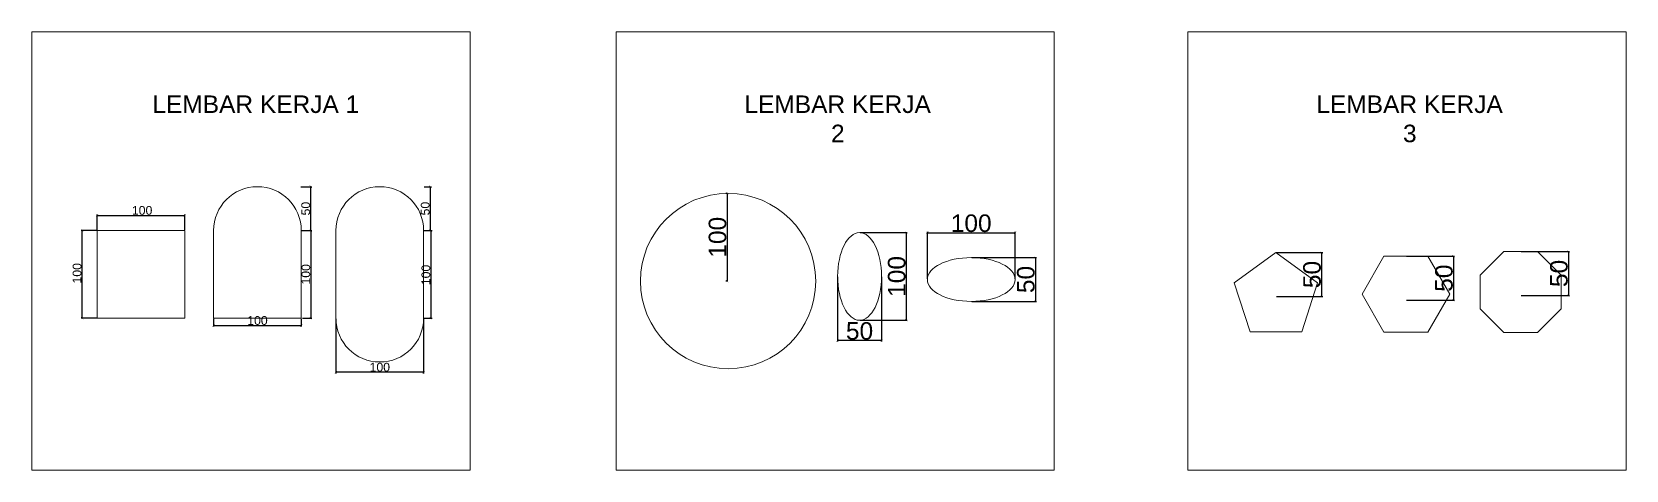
# Model space of a CAD drawing. Header units: centimetres. Extents: x 3587 to 7916, y 3830 to 6504.
# Drawn here: x 3587 to 5406, y 5793 to 6293 of the extents above; entities that cross this region are included whole.
import ezdxf

# ---------------------------------------------------------------- set-up
doc = ezdxf.new("R2010")
doc.units = ezdxf.units.CM
doc.layers.add('dimensi', color=7, linetype='Continuous')
for name, color, linetype, lineweight in [('lembar 1', 70, 'Continuous', 15), ('lembar 2', 10, 'Continuous', 15), ('Lembar 3', 170, 'Continuous', 15)]:
    doc.layers.add(name, color=color, linetype=linetype, lineweight=lineweight)
doc.styles.get("Standard").update_dxf_attribs({"font": 'arial.ttf', "height": 20})
doc.dimstyles.new('ISO-25', dxfattribs={"dimtxt": 10, "dimasz": 2.5, "dimexe": 1.25, "dimexo": 0.625, "dimtad": 1, "dimdec": 0, "dimtxsty": 'Standard', "dimblk": 'ARCHTICK', "dimcen": 2.5, "dimadec": 0, "dimazin": 0, "dimtfac": 1, "dimtdec": 0, "dimtmove": 0, "dimatfit": 3, "dimfxl": 1, "dimarcsym": 0})

# ---------------------------------------------------------------- blocks, each defined once
blk = doc.blocks.new('_ArchTick')
at = {"color": 0, "linetype": 'ByBlock', "const_width": 0.15}
blk.add_lwpolyline([(-0.5, -0.5), (0.5, 0.5)], dxfattribs=at)
blk = doc.blocks.new('*D2')
at = {"layer": 'Defpoints', "color": 0, "transparency": 16777216}
for p in [(3644, 6066.4), (3661.3, 6066.4), (3661.3, 5966.4)]:
    blk.add_point(p, dxfattribs=at)
at = {"layer": 'dimensi', "color": 0, "lineweight": -2, "transparency": 16777216}
for p, q in [((3660.7, 6066.4), (3642.8, 6066.4)), ((3644, 5966.4), (3644, 6066.4)), ((3660.7, 5966.4), (3642.8, 5966.4))]:
    blk.add_line(p, q, dxfattribs=at)
at = {"layer": 'dimensi', "color": 0, "lineweight": -2, "transparency": 16777216, "xscale": 2.5, "yscale": 2.5, "zscale": 2.5}
for p, rotation in [((3644, 6066.4), 90), ((3644, 5966.4), 270)]:
    blk.add_blockref('_ArchTick', p, dxfattribs=dict(at, rotation=rotation))
at = {"layer": 'dimensi', "color": 0, "transparency": 16777216, "insert": (3638.3, 6017.6), "char_height": 10, "attachment_point": 5, "rotation": 90}
blk.add_mtext('100', dxfattribs=at)
blk = doc.blocks.new('*D3')
at = {"layer": 'Defpoints', "color": 0, "transparency": 16777216}
for p in [(3761.3, 6083.6), (3661.3, 6066.4), (3761.3, 6066.4)]:
    blk.add_point(p, dxfattribs=at)
at = {"layer": 'dimensi', "color": 0, "lineweight": -2, "transparency": 16777216}
for p, q in [((3661.3, 6067), (3661.3, 6084.8)), ((3661.3, 6083.6), (3761.3, 6083.6)), ((3761.3, 6067), (3761.3, 6084.8))]:
    blk.add_line(p, q, dxfattribs=at)
at = {"layer": 'dimensi', "color": 0, "lineweight": -2, "transparency": 16777216, "xscale": 2.5, "yscale": 2.5, "zscale": 2.5, "rotation": 180}
blk.add_blockref('_ArchTick', (3661.3, 6083.6), dxfattribs=at)
at = {"layer": 'dimensi', "color": 0, "lineweight": -2, "transparency": 16777216, "xscale": 2.5, "yscale": 2.5, "zscale": 2.5}
blk.add_blockref('_ArchTick', (3761.3, 6083.6), dxfattribs=at)
at = {"layer": 'dimensi', "color": 0, "transparency": 16777216, "insert": (3712.5, 6089.3), "char_height": 10, "attachment_point": 5}
blk.add_mtext('100', dxfattribs=at)
blk = doc.blocks.new('*D4')
at = {"layer": 'Defpoints', "color": 0, "transparency": 16777216}
for p in [(3893, 6116.4), (3905, 6116.4), (3894.1, 6066.4)]:
    blk.add_point(p, dxfattribs=at)
at = {"layer": 'dimensi', "color": 0, "lineweight": -2, "transparency": 16777216}
for p, q in [((3893.6, 6116.4), (3906.2, 6116.4)), ((3905, 6066.4), (3905, 6116.4)), ((3894.7, 6066.4), (3906.2, 6066.4))]:
    blk.add_line(p, q, dxfattribs=at)
at = {"layer": 'dimensi', "color": 0, "lineweight": -2, "transparency": 16777216, "xscale": 2.5, "yscale": 2.5, "zscale": 2.5}
for p, rotation in [((3905, 6116.4), 90), ((3905, 6066.4), 270)]:
    blk.add_blockref('_ArchTick', p, dxfattribs=dict(at, rotation=rotation))
at = {"layer": 'dimensi', "color": 0, "transparency": 16777216, "insert": (3899.2, 6091.4), "char_height": 10, "attachment_point": 5, "rotation": 90}
blk.add_mtext('50', dxfattribs=at)
blk = doc.blocks.new('*D5')
at = {"layer": 'Defpoints', "color": 0, "transparency": 16777216}
for p in [(3894.7, 6066.4), (3894.7, 5966.4), (3905, 5966.4)]:
    blk.add_point(p, dxfattribs=at)
at = {"layer": 'dimensi', "color": 0, "lineweight": -2, "transparency": 16777216}
for p, q in [((3895.3, 6066.4), (3906.2, 6066.4)), ((3905, 6066.4), (3905, 5966.4)), ((3895.3, 5966.4), (3906.2, 5966.4))]:
    blk.add_line(p, q, dxfattribs=at)
at = {"layer": 'dimensi', "color": 0, "lineweight": -2, "transparency": 16777216, "xscale": 2.5, "yscale": 2.5, "zscale": 2.5}
for p, rotation in [((3905, 6066.4), 90), ((3905, 5966.4), 270)]:
    blk.add_blockref('_ArchTick', p, dxfattribs=dict(at, rotation=rotation))
at = {"layer": 'dimensi', "color": 0, "transparency": 16777216, "insert": (3899.3, 6016.4), "char_height": 10, "attachment_point": 5, "rotation": 90}
blk.add_mtext('100', dxfattribs=at)
blk = doc.blocks.new('*D6')
at = {"layer": 'Defpoints', "color": 0, "transparency": 16777216}
for p in [(3794.1, 5966.4), (3894.1, 5966.4), (3894.1, 5958)]:
    blk.add_point(p, dxfattribs=at)
at = {"layer": 'dimensi', "color": 0, "lineweight": -2, "transparency": 16777216}
for p, q in [((3794.1, 5965.8), (3794.1, 5956.8)), ((3794.1, 5958), (3894.1, 5958)), ((3894.1, 5965.8), (3894.1, 5956.8))]:
    blk.add_line(p, q, dxfattribs=at)
at = {"layer": 'dimensi', "color": 0, "lineweight": -2, "transparency": 16777216, "xscale": 2.5, "yscale": 2.5, "zscale": 2.5, "rotation": 180}
blk.add_blockref('_ArchTick', (3794.1, 5958), dxfattribs=at)
at = {"layer": 'dimensi', "color": 0, "lineweight": -2, "transparency": 16777216, "xscale": 2.5, "yscale": 2.5, "zscale": 2.5}
blk.add_blockref('_ArchTick', (3894.1, 5958), dxfattribs=at)
at = {"layer": 'dimensi', "color": 0, "transparency": 16777216, "insert": (3844.1, 5963.7), "char_height": 10, "attachment_point": 5}
blk.add_mtext('100', dxfattribs=at)
blk = doc.blocks.new('*D7')
at = {"layer": 'Defpoints', "color": 0, "transparency": 16777216}
for p in [(4033.7, 6116.4), (4033.7, 6066.4), (4041.2, 6066.4)]:
    blk.add_point(p, dxfattribs=at)
at = {"layer": 'dimensi', "color": 0, "lineweight": -2, "transparency": 16777216}
for p, q in [((4034.4, 6116.4), (4042.5, 6116.4)), ((4041.2, 6116.4), (4041.2, 6066.4)), ((4034.4, 6066.4), (4042.5, 6066.4))]:
    blk.add_line(p, q, dxfattribs=at)
at = {"layer": 'dimensi', "color": 0, "lineweight": -2, "transparency": 16777216, "xscale": 2.5, "yscale": 2.5, "zscale": 2.5}
for p, rotation in [((4041.2, 6116.4), 90), ((4041.2, 6066.4), 270)]:
    blk.add_blockref('_ArchTick', p, dxfattribs=dict(at, rotation=rotation))
at = {"layer": 'dimensi', "color": 0, "transparency": 16777216, "insert": (4035.5, 6091.4), "char_height": 10, "attachment_point": 5, "rotation": 90}
blk.add_mtext('50', dxfattribs=at)
blk = doc.blocks.new('*D8')
at = {"layer": 'Defpoints', "color": 0, "transparency": 16777216}
for p in [(4033.7, 6066.4), (4033.7, 5966.4), (4042, 5966.4)]:
    blk.add_point(p, dxfattribs=at)
at = {"layer": 'dimensi', "color": 0, "lineweight": -2, "transparency": 16777216}
for p, q in [((4034.4, 6066.4), (4043.3, 6066.4)), ((4042, 6066.4), (4042, 5966.4)), ((4034.4, 5966.4), (4043.3, 5966.4))]:
    blk.add_line(p, q, dxfattribs=at)
at = {"layer": 'dimensi', "color": 0, "lineweight": -2, "transparency": 16777216, "xscale": 2.5, "yscale": 2.5, "zscale": 2.5}
for p, rotation in [((4042, 6066.4), 90), ((4042, 5966.4), 270)]:
    blk.add_blockref('_ArchTick', p, dxfattribs=dict(at, rotation=rotation))
at = {"layer": 'dimensi', "color": 0, "transparency": 16777216, "insert": (4036.3, 6015.7), "char_height": 10, "attachment_point": 5, "rotation": 90}
blk.add_mtext('100', dxfattribs=at)
blk = doc.blocks.new('*D9')
at = {"layer": 'Defpoints', "color": 0, "transparency": 16777216}
for p in [(3933.7, 5966.4), (4033.7, 5966.4), (3933.7, 5904.7)]:
    blk.add_point(p, dxfattribs=at)
at = {"layer": 'dimensi', "color": 0, "lineweight": -2, "transparency": 16777216}
for p, q in [((3933.7, 5965.8), (3933.7, 5903.4)), ((4033.7, 5965.8), (4033.7, 5903.4)), ((4033.7, 5904.7), (3933.7, 5904.7))]:
    blk.add_line(p, q, dxfattribs=at)
at = {"layer": 'dimensi', "color": 0, "lineweight": -2, "transparency": 16777216, "xscale": 2.5, "yscale": 2.5, "zscale": 2.5, "rotation": 180}
blk.add_blockref('_ArchTick', (3933.7, 5904.7), dxfattribs=at)
at = {"layer": 'dimensi', "color": 0, "lineweight": -2, "transparency": 16777216, "xscale": 2.5, "yscale": 2.5, "zscale": 2.5}
blk.add_blockref('_ArchTick', (4033.7, 5904.7), dxfattribs=at)
at = {"layer": 'dimensi', "color": 0, "transparency": 16777216, "insert": (3983.7, 5910.4), "char_height": 10, "attachment_point": 5}
blk.add_mtext('100', dxfattribs=at)
blk = doc.blocks.new('*D10')
at = {"layer": 'Defpoints', "color": 0, "transparency": 16777216}
for p in [(4531.1, 6064), (4531.1, 5964), (4584.4, 5964)]:
    blk.add_point(p, dxfattribs=at)
at = {"layer": 'dimensi', "color": 0, "lineweight": -2, "transparency": 16777216}
for p, q in [((4531.7, 6064), (4585.6, 6064)), ((4584.4, 6064), (4584.4, 5964)), ((4531.7, 5964), (4585.6, 5964))]:
    blk.add_line(p, q, dxfattribs=at)
at = {"layer": 'dimensi', "color": 0, "lineweight": -2, "transparency": 16777216, "xscale": 2.5, "yscale": 2.5, "zscale": 2.5}
for p, rotation in [((4584.4, 6064), 90), ((4584.4, 5964), 270)]:
    blk.add_blockref('_ArchTick', p, dxfattribs=dict(at, rotation=rotation))
at = {"layer": 'dimensi', "color": 0, "transparency": 16777216, "insert": (4573.6, 6014), "char_height": 20, "attachment_point": 5, "rotation": 90}
blk.add_mtext('100', dxfattribs=at)
blk = doc.blocks.new('*D11')
at = {"layer": 'Defpoints', "color": 0, "transparency": 16777216}
for p in [(4506.1, 6014), (4556.1, 6014), (4506.1, 5940.9)]:
    blk.add_point(p, dxfattribs=at)
at = {"layer": 'dimensi', "color": 0, "lineweight": -2, "transparency": 16777216}
for p, q in [((4506.1, 6013.4), (4506.1, 5939.6)), ((4556.1, 6013.4), (4556.1, 5939.6)), ((4556.1, 5940.9), (4506.1, 5940.9))]:
    blk.add_line(p, q, dxfattribs=at)
at = {"layer": 'dimensi', "color": 0, "lineweight": -2, "transparency": 16777216, "xscale": 2.5, "yscale": 2.5, "zscale": 2.5, "rotation": 180}
blk.add_blockref('_ArchTick', (4506.1, 5940.9), dxfattribs=at)
at = {"layer": 'dimensi', "color": 0, "lineweight": -2, "transparency": 16777216, "xscale": 2.5, "yscale": 2.5, "zscale": 2.5}
blk.add_blockref('_ArchTick', (4556.1, 5940.9), dxfattribs=at)
at = {"layer": 'dimensi', "color": 0, "transparency": 16777216, "insert": (4531.1, 5951.7), "char_height": 20, "attachment_point": 5}
blk.add_mtext('50', dxfattribs=at)
blk = doc.blocks.new('*D12')
at = {"layer": 'Defpoints', "color": 0, "transparency": 16777216}
for p in [(4708.5, 6063.8), (4608.5, 6010.5), (4708.5, 6010.5)]:
    blk.add_point(p, dxfattribs=at)
at = {"layer": 'dimensi', "color": 0, "lineweight": -2, "transparency": 16777216}
for p, q in [((4608.5, 6011.1), (4608.5, 6065)), ((4608.5, 6063.8), (4708.5, 6063.8)), ((4708.5, 6011.1), (4708.5, 6065))]:
    blk.add_line(p, q, dxfattribs=at)
at = {"layer": 'dimensi', "color": 0, "lineweight": -2, "transparency": 16777216, "xscale": 2.5, "yscale": 2.5, "zscale": 2.5, "rotation": 180}
blk.add_blockref('_ArchTick', (4608.5, 6063.8), dxfattribs=at)
at = {"layer": 'dimensi', "color": 0, "lineweight": -2, "transparency": 16777216, "xscale": 2.5, "yscale": 2.5, "zscale": 2.5}
blk.add_blockref('_ArchTick', (4708.5, 6063.8), dxfattribs=at)
at = {"layer": 'dimensi', "color": 0, "transparency": 16777216, "insert": (4658.5, 6074.6), "char_height": 20, "attachment_point": 5}
blk.add_mtext('100', dxfattribs=at)
blk = doc.blocks.new('*D13')
at = {"layer": 'Defpoints', "color": 0, "transparency": 16777216}
for p in [(4658.5, 6035.5), (4658.5, 5985.5), (4731.7, 5985.5)]:
    blk.add_point(p, dxfattribs=at)
at = {"layer": 'dimensi', "color": 0, "lineweight": -2, "transparency": 16777216}
for p, q in [((4659.2, 6035.5), (4733, 6035.5)), ((4731.7, 6035.5), (4731.7, 5985.5)), ((4659.2, 5985.5), (4733, 5985.5))]:
    blk.add_line(p, q, dxfattribs=at)
at = {"layer": 'dimensi', "color": 0, "lineweight": -2, "transparency": 16777216, "xscale": 2.5, "yscale": 2.5, "zscale": 2.5}
for p, rotation in [((4731.7, 6035.5), 90), ((4731.7, 5985.5), 270)]:
    blk.add_blockref('_ArchTick', p, dxfattribs=dict(at, rotation=rotation))
at = {"layer": 'dimensi', "color": 0, "transparency": 16777216, "insert": (4720.9, 6010.5), "char_height": 20, "attachment_point": 5, "rotation": 90}
blk.add_mtext('50', dxfattribs=at)
blk = doc.blocks.new('*D14')
at = {"layer": 'Defpoints', "color": 0, "transparency": 16777216}
for p in [(4381.1, 6108.7), (4380, 6008.7), (4381.1, 6008.7)]:
    blk.add_point(p, dxfattribs=at)
at = {"layer": 'dimensi', "color": 0, "lineweight": -2, "transparency": 16777216}
for p, q in [((4380.4, 6108.7), (4378.7, 6108.7)), ((4380, 6108.7), (4380, 6008.7)), ((4380.4, 6008.7), (4378.7, 6008.7))]:
    blk.add_line(p, q, dxfattribs=at)
at = {"layer": 'dimensi', "color": 0, "lineweight": -2, "transparency": 16777216, "xscale": 2.5, "yscale": 2.5, "zscale": 2.5}
for p, rotation in [((4380, 6108.7), 90), ((4380, 6008.7), 270)]:
    blk.add_blockref('_ArchTick', p, dxfattribs=dict(at, rotation=rotation))
at = {"layer": 'dimensi', "color": 0, "transparency": 16777216, "insert": (4369.1, 6058.7), "char_height": 20, "attachment_point": 5, "rotation": 90}
blk.add_mtext('100', dxfattribs=at)
blk = doc.blocks.new('*D15')
at = {"layer": 'Defpoints', "color": 0, "transparency": 16777216}
for p in [(5006.2, 6041.2), (5006.4, 5991.2), (5058.4, 5991.2)]:
    blk.add_point(p, dxfattribs=at)
at = {"layer": 'dimensi', "color": 0, "lineweight": -2, "transparency": 16777216}
for p, q in [((5006.8, 6041.2), (5059.6, 6041.2)), ((5058.4, 6041.2), (5058.4, 5991.2)), ((5007, 5991.2), (5059.6, 5991.2))]:
    blk.add_line(p, q, dxfattribs=at)
at = {"layer": 'dimensi', "color": 0, "lineweight": -2, "transparency": 16777216, "xscale": 2.5, "yscale": 2.5, "zscale": 2.5}
for p, rotation in [((5058.4, 6041.2), 90), ((5058.4, 5991.2), 270)]:
    blk.add_blockref('_ArchTick', p, dxfattribs=dict(at, rotation=rotation))
at = {"layer": 'dimensi', "color": 0, "transparency": 16777216, "insert": (5047.5, 6016.2), "char_height": 20, "attachment_point": 5, "rotation": 90}
blk.add_mtext('50', dxfattribs=at)
blk = doc.blocks.new('*D16')
at = {"layer": 'Defpoints', "color": 0, "transparency": 16777216}
for p in [(5154.5, 6037), (5154.5, 5987), (5208.8, 5987)]:
    blk.add_point(p, dxfattribs=at)
at = {"layer": 'dimensi', "color": 0, "lineweight": -2, "transparency": 16777216}
for p, q in [((5155.1, 6037), (5210.1, 6037)), ((5208.8, 6037), (5208.8, 5987)), ((5155.1, 5987), (5210.1, 5987))]:
    blk.add_line(p, q, dxfattribs=at)
at = {"layer": 'dimensi', "color": 0, "lineweight": -2, "transparency": 16777216, "xscale": 2.5, "yscale": 2.5, "zscale": 2.5}
for p, rotation in [((5208.8, 6037), 90), ((5208.8, 5987), 270)]:
    blk.add_blockref('_ArchTick', p, dxfattribs=dict(at, rotation=rotation))
at = {"layer": 'dimensi', "color": 0, "transparency": 16777216, "insert": (5198, 6012), "char_height": 20, "attachment_point": 5, "rotation": 90}
blk.add_mtext('50', dxfattribs=at)
blk = doc.blocks.new('*D17')
at = {"layer": 'Defpoints', "color": 0, "transparency": 16777216}
for p in [(5285.4, 6042.4), (5285.5, 5992.4), (5340, 5992.4)]:
    blk.add_point(p, dxfattribs=at)
at = {"layer": 'dimensi', "color": 0, "lineweight": -2, "transparency": 16777216}
for p, q in [((5286.1, 6042.4), (5341.3, 6042.4)), ((5340, 6042.4), (5340, 5992.4)), ((5286.1, 5992.4), (5341.3, 5992.4))]:
    blk.add_line(p, q, dxfattribs=at)
at = {"layer": 'dimensi', "color": 0, "lineweight": -2, "transparency": 16777216, "xscale": 2.5, "yscale": 2.5, "zscale": 2.5}
for p, rotation in [((5340, 6042.4), 90), ((5340, 5992.4), 270)]:
    blk.add_blockref('_ArchTick', p, dxfattribs=dict(at, rotation=rotation))
at = {"layer": 'dimensi', "color": 0, "transparency": 16777216, "insert": (5329.2, 6017.4), "char_height": 20, "attachment_point": 5, "rotation": 90}
blk.add_mtext('50', dxfattribs=at)

msp = doc.modelspace()

# ---------------------------------------------------------------- linework, layer by layer
at = {"layer": 'lembar 1'}
for points in [[(3586.7, 5793), (4086.7, 5793), (4086.7, 6293), (3586.7, 6293)], [(3661.3, 5966.4), (3761.3, 5966.4), (3761.3, 6066.4), (3661.3, 6066.4)]]:
    msp.add_lwpolyline(points, close=True, dxfattribs=at)
for points in [[(3794.1, 6066.4), (3794.1, 5966.4), (3894.1, 5966.4), (3894.1, 6066.4)], [(3933.7, 6066.4), (3933.7, 5966.4)], [(4033.7, 5966.4), (4033.7, 6066.4)]]:
    msp.add_lwpolyline(points, dxfattribs=at)
for centre, start, end in [((3844.1, 6066.4), 0, 180), ((3983.7, 6066.4), 0, 180), ((3983.7, 5966.4), 180, 0)]:
    msp.add_arc(centre, 50, start, end, dxfattribs=at)
at = {"layer": 'lembar 2'}
msp.add_lwpolyline([(4253.3, 5793), (4753.3, 5793), (4753.3, 6293), (4253.3, 6293)], close=True, dxfattribs=at)
msp.add_circle((4381.1, 6008.7), 100, dxfattribs=at)
for centre, major_axis in [((4531.1, 6014), (0, 50)), ((4658.5, 6010.5), (-50, 0))]:
    msp.add_ellipse(centre, major_axis=major_axis, ratio=0.5, dxfattribs=at)
at = {"layer": 'Lembar 3'}
for points in [[(4905.8, 5793), (5405.8, 5793), (5405.8, 6293), (4905.8, 6293)], [(5006.2, 6041.2), (4958.7, 6006.7), (4976.8, 5950.8), (5035.6, 5950.8), (5053.8, 6006.7)], [(5266.3, 6042.4), (5239.2, 6015.3), (5239.2, 5977), (5266.3, 5950), (5304.6, 5950), (5331.6, 5977), (5331.6, 6015.3), (5304.6, 6042.4)], [(5129.5, 6037), (5104.5, 5993.7), (5129.5, 5950.4), (5179.5, 5950.4), (5204.5, 5993.7), (5179.5, 6037)]]:
    msp.add_lwpolyline(points, close=True, dxfattribs=at)

# ---------------------------------------------------------------- texts
at = {"layer": 'lembar 1', "insert": (3724.5, 6220.5), "char_height": 20, "attachment_point": 1}
msp.add_mtext_dynamic_manual_height_columns('\\pi-0.26324;LEMBAR KERJA 1\\P\\pi106.39;  ', width=228.314, gutter_width=100, heights=[55.9], dxfattribs=at)
at = {"layer": 'lembar 2'}
note = msp.add_mtext_dynamic_manual_height_columns('\\pi8.8022;LEMBAR KERJA \\P\\pi107.53;2\\P\\pi114.16;', width=228.314, gutter_width=100, heights=[55.9, 0], dxfattribs=dict(at, insert=(4391, 6220.5), char_height=20, attachment_point=1))
for column, words in zip(note.columns.linked_columns, ['\\pi114.16;\\P\\pi106.39;  ']):
    column.text = words
at = {"layer": 'Lembar 3'}
note = msp.add_mtext_dynamic_manual_height_columns('\\pi8.8022;LEMBAR KERJA \\P\\pi107.61;3\\P\\pi114.16;', width=228.314, gutter_width=100, heights=[55.9, 0], dxfattribs=dict(at, insert=(5043.6, 6220.5), char_height=20, attachment_point=1))
for column, words in zip(note.columns.linked_columns, ['\\pi110.28; ']):
    column.text = words

# ---------------------------------------------------------------- dimensions: what is measured, and where the dimension line sits
at = {"layer": 'dimensi'}
for base, p1, p2, angle, picture, middle in [((3905, 6116.4), (3894.1, 6066.4), (3893, 6116.4), 90, '*D4', (3899.2, 6091.4)), ((4041.2, 6066.4), (4033.7, 6116.4), (4033.7, 6066.4), 90, '*D7', (4035.5, 6091.4)), ((4380, 6008.7), (4381.1, 6108.7), (4381.1, 6008.7), 90, '*D14', (4369.1, 6058.7)), ((4708.5, 6063.8), (4608.5, 6010.5), (4708.5, 6010.5), 180, '*D12', (4658.5, 6074.6)), ((3905, 5966.4), (3894.7, 6066.4), (3894.7, 5966.4), 90, '*D5', (3899.3, 6016.4)), ((4584.4, 5964), (4531.1, 6064), (4531.1, 5964), 90, '*D10', (4573.6, 6014)), ((5058.4, 5991.2), (5006.2, 6041.2), (5006.4, 5991.2), 90, '*D15', (5047.5, 6016.2)), ((5340, 5992.4), (5285.4, 6042.4), (5285.5, 5992.4), 90, '*D17', (5329.2, 6017.4)), ((4731.7, 5985.5), (4658.5, 6035.5), (4658.5, 5985.5), 90, '*D13', (4720.9, 6010.5)), ((5208.8, 5987), (5154.5, 6037), (5154.5, 5987), 90, '*D16', (5198, 6012))]:
    dim = msp.add_linear_dim(base=base, p1=p1, p2=p2, angle=angle, dimstyle='ISO-25', dxfattribs=at)
    dim.commit()
    dim.dimension.update_dxf_attribs({"geometry": picture, "text_midpoint": middle})
dim = msp.add_linear_dim(base=(3761.3, 6083.6), p1=(3661.3, 6066.4), p2=(3761.3, 6066.4), dimstyle='ISO-25', dxfattribs=at)
dim.commit()
dim.dimension.update_dxf_attribs({"geometry": '*D3', "text_midpoint": (3712.5, 6083.6), "dimtype": 160})
for base, p1, p2, picture, middle in [((3644, 6066.4), (3661.3, 5966.4), (3661.3, 6066.4), '*D2', (3644, 6017.6)), ((4042, 5966.4), (4033.7, 6066.4), (4033.7, 5966.4), '*D8', (4042, 6015.7))]:
    dim = msp.add_linear_dim(base=base, p1=p1, p2=p2, angle=90, dimstyle='ISO-25', dxfattribs=at)
    dim.commit()
    dim.dimension.update_dxf_attribs({"geometry": picture, "text_midpoint": middle, "dimtype": 160})
for base, p1, p2, picture, middle in [((4506.1, 5940.9), (4556.1, 6014), (4506.1, 6014), '*D11', (4531.1, 5951.7)), ((3894.1, 5958), (3794.1, 5966.4), (3894.1, 5966.4), '*D6', (3844.1, 5963.7)), ((3933.7, 5904.7), (4033.7, 5966.4), (3933.7, 5966.4), '*D9', (3983.7, 5910.4))]:
    dim = msp.add_linear_dim(base=base, p1=p1, p2=p2, dimstyle='ISO-25', dxfattribs=at)
    dim.commit()
    dim.dimension.update_dxf_attribs({"geometry": picture, "text_midpoint": middle})

doc.saveas('drawing.dxf')
